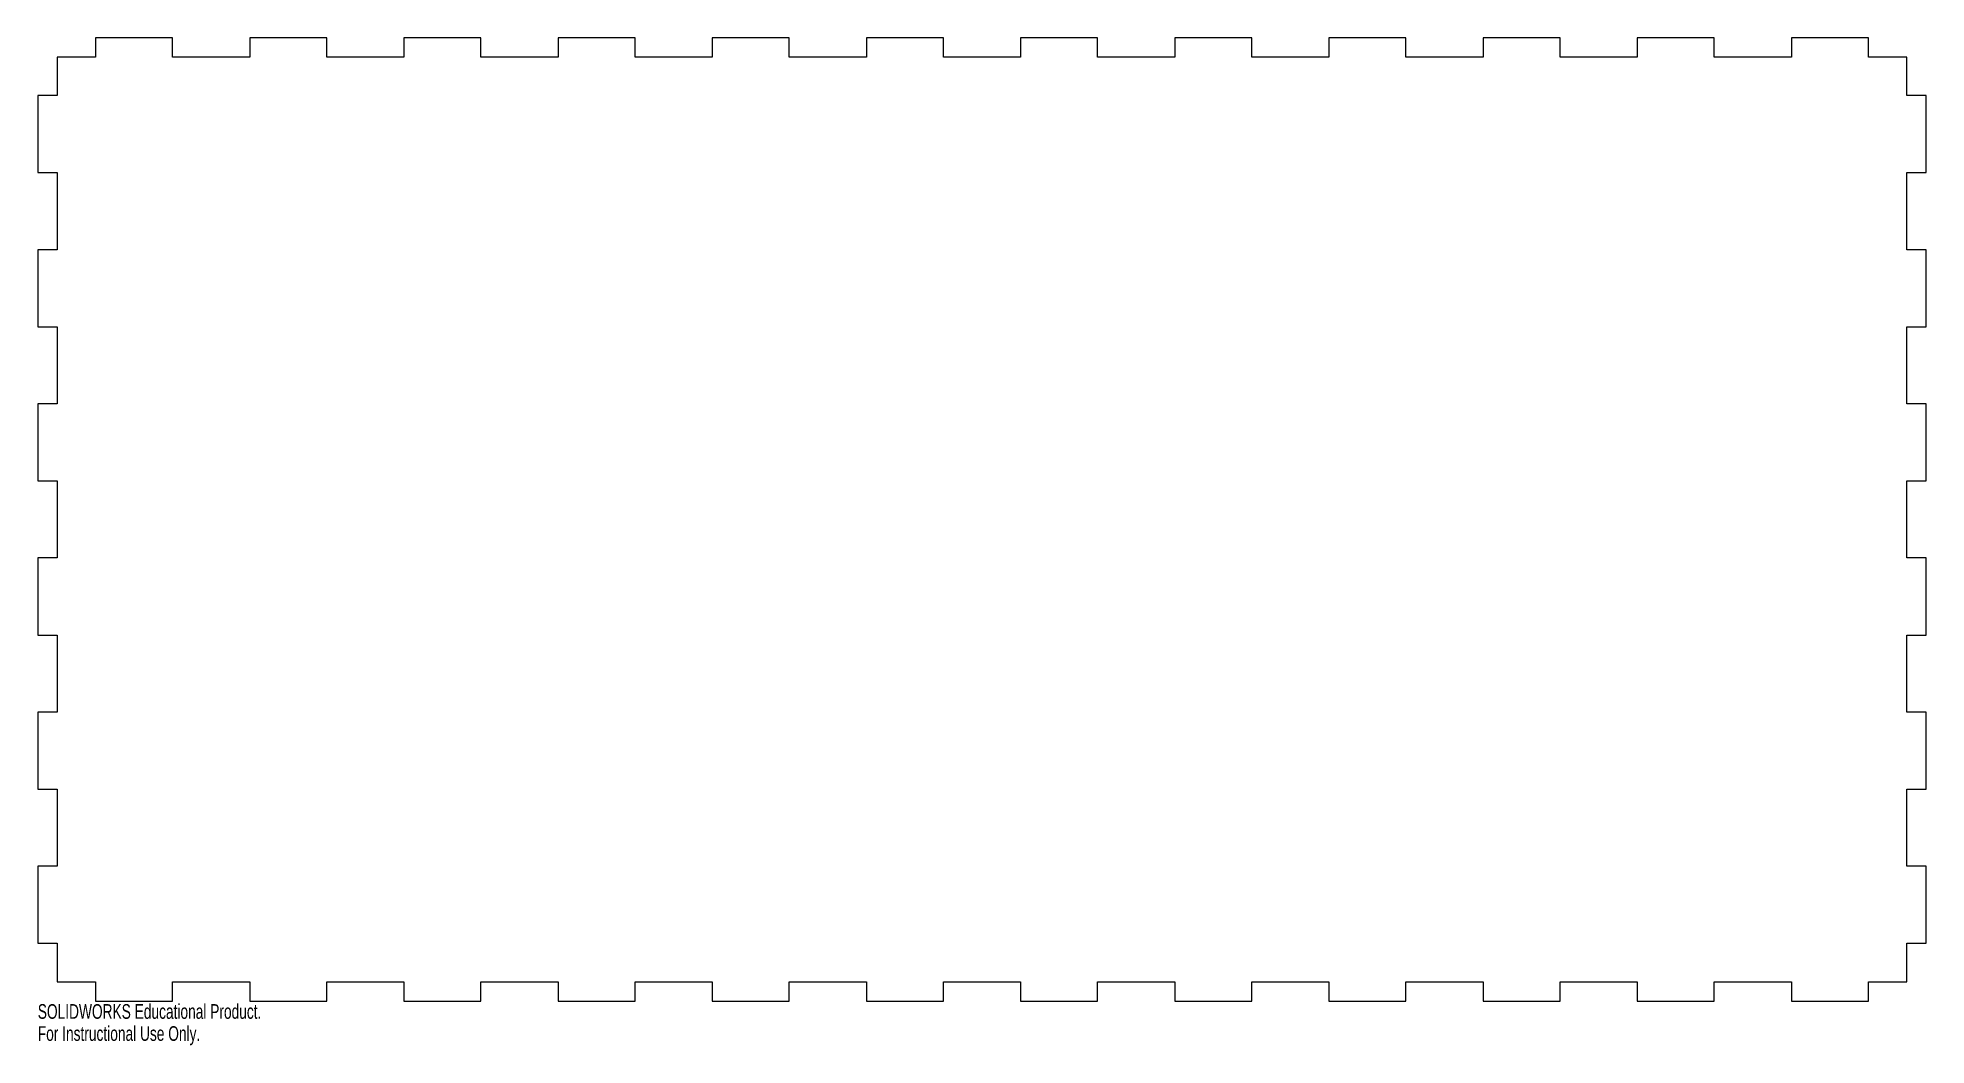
# Model space of a CAD drawing. Header units: inches. Extents: x -12.2 to 12.2, y -6.8 to 6.2.
import ezdxf

# ---------------------------------------------------------------- set-up
doc = ezdxf.new("R2010")
doc.units = ezdxf.units.IN
doc.header["$MEASUREMENT"] = 0
doc.styles.add('SLDTEXTSTYLE0', font='TXT', dxfattribs={"width": 0.7})

msp = doc.modelspace()

# ---------------------------------------------------------------- linework, layer by layer
at = {"color": 7, "linetype": 'Continuous', "lineweight": 25}
for p, q in [((-10.5, 6.25), (-11.5, 6.25)), ((-11.5, 6.25), (-11.5, 6)), ((-10.5, 6), (-10.5, 6.25)), ((-8.5, 6.25), (-9.5, 6.25)), ((-9.5, 6.25), (-9.5, 6)), ((-8.5, 6), (-8.5, 6.25)), ((-6.5, 6.25), (-7.5, 6.25)), ((-7.5, 6.25), (-7.5, 6)), ((-6.5, 6), (-6.5, 6.25)), ((-4.5, 6.25), (-5.5, 6.25)), ((-5.5, 6.25), (-5.5, 6)), ((-4.5, 6), (-4.5, 6.25)), ((-2.5, 6.25), (-3.5, 6.25)), ((-3.5, 6.25), (-3.5, 6)), ((-2.5, 6), (-2.5, 6.25)), ((-0.5, 6.25), (-1.5, 6.25)), ((-1.5, 6.25), (-1.5, 6)), ((-0.5, 6), (-0.5, 6.25)), ((1.5, 6.25), (0.5, 6.25)), ((0.5, 6.25), (0.5, 6)), ((1.5, 6), (1.5, 6.25)), ((3.5, 6.25), (2.5, 6.25)), ((2.5, 6.25), (2.5, 6)), ((3.5, 6), (3.5, 6.25)), ((5.5, 6.25), (4.5, 6.25)), ((4.5, 6.25), (4.5, 6)), ((5.5, 6), (5.5, 6.25)), ((7.5, 6.25), (6.5, 6.25)), ((6.5, 6.25), (6.5, 6)), ((7.5, 6), (7.5, 6.25)), ((9.5, 6.25), (8.5, 6.25)), ((8.5, 6.25), (8.5, 6)), ((9.5, 6), (9.5, 6.25)), ((11.5, 6.25), (10.5, 6.25)), ((10.5, 6.25), (10.5, 6)), ((11.5, 6), (11.5, 6.25)), ((-11.5, 6), (-12, 6)), ((-12, 6), (-12, 5.5)), ((-9.5, 6), (-10.5, 6)), ((-7.5, 6), (-8.5, 6)), ((-5.5, 6), (-6.5, 6)), ((-3.5, 6), (-4.5, 6)), ((-1.5, 6), (-2.5, 6)), ((0.5, 6), (-0.5, 6)), ((2.5, 6), (1.5, 6)), ((4.5, 6), (3.5, 6)), ((6.5, 6), (5.5, 6)), ((8.5, 6), (7.5, 6)), ((10.5, 6), (9.5, 6)), ((12, 6), (11.5, 6)), ((12, 5.5), (12, 6)), ((-12, 5.5), (-12.25, 5.5)), ((-12.25, 5.5), (-12.25, 4.5)), ((12.25, 5.5), (12, 5.5)), ((12.25, 4.5), (12.25, 5.5)), ((-12.25, 4.5), (-12, 4.5)), ((-12, 4.5), (-12, 3.5)), ((12, 3.5), (12, 4.5)), ((12, 4.5), (12.25, 4.5)), ((-12, 3.5), (-12.25, 3.5)), ((-12.25, 3.5), (-12.25, 2.5)), ((12.25, 3.5), (12, 3.5)), ((12.25, 2.5), (12.25, 3.5)), ((-12.25, 2.5), (-12, 2.5)), ((-12, 2.5), (-12, 1.5)), ((12, 1.5), (12, 2.5)), ((12, 2.5), (12.25, 2.5)), ((-12, 1.5), (-12.25, 1.5)), ((-12.25, 1.5), (-12.25, 0.5)), ((12.25, 1.5), (12, 1.5)), ((12.25, 0.5), (12.25, 1.5)), ((-12.25, 0.5), (-12, 0.5)), ((-12, 0.5), (-12, -0.5)), ((12, -0.5), (12, 0.5)), ((12, 0.5), (12.25, 0.5)), ((-12, -0.5), (-12.25, -0.5)), ((-12.25, -0.5), (-12.25, -1.5)), ((12.25, -0.5), (12, -0.5)), ((12.25, -1.5), (12.25, -0.5)), ((-12.25, -1.5), (-12, -1.5)), ((-12, -1.5), (-12, -2.5)), ((12, -2.5), (12, -1.5)), ((12, -1.5), (12.25, -1.5)), ((-12, -2.5), (-12.25, -2.5)), ((-12.25, -2.5), (-12.25, -3.5)), ((12.25, -2.5), (12, -2.5)), ((12.25, -3.5), (12.25, -2.5)), ((-12.25, -3.5), (-12, -3.5)), ((-12, -3.5), (-12, -4.5)), ((12, -4.5), (12, -3.5)), ((12, -3.5), (12.25, -3.5)), ((-12, -4.5), (-12.25, -4.5)), ((-12.25, -4.5), (-12.25, -5.5)), ((12.25, -4.5), (12, -4.5)), ((12.25, -5.5), (12.25, -4.5)), ((-12.25, -5.5), (-12, -5.5)), ((-12, -5.5), (-12, -6)), ((12, -6), (12, -5.5)), ((12, -5.5), (12.25, -5.5)), ((-12, -6), (-11.5, -6)), ((-11.5, -6), (-11.5, -6.25)), ((-10.5, -6.25), (-10.5, -6)), ((-10.5, -6), (-9.5, -6)), ((-9.5, -6), (-9.5, -6.25)), ((-8.5, -6.25), (-8.5, -6)), ((-8.5, -6), (-7.5, -6)), ((-7.5, -6), (-7.5, -6.25)), ((-6.5, -6.25), (-6.5, -6)), ((-6.5, -6), (-5.5, -6)), ((-5.5, -6), (-5.5, -6.25)), ((-4.5, -6.25), (-4.5, -6)), ((-4.5, -6), (-3.5, -6)), ((-3.5, -6), (-3.5, -6.25)), ((-2.5, -6.25), (-2.5, -6)), ((-2.5, -6), (-1.5, -6)), ((-1.5, -6), (-1.5, -6.25)), ((-0.5, -6.25), (-0.5, -6)), ((-0.5, -6), (0.5, -6)), ((0.5, -6), (0.5, -6.25)), ((1.5, -6.25), (1.5, -6)), ((1.5, -6), (2.5, -6)), ((2.5, -6), (2.5, -6.25)), ((3.5, -6.25), (3.5, -6)), ((3.5, -6), (4.5, -6)), ((4.5, -6), (4.5, -6.25)), ((5.5, -6.25), (5.5, -6)), ((5.5, -6), (6.5, -6)), ((6.5, -6), (6.5, -6.25)), ((7.5, -6.25), (7.5, -6)), ((7.5, -6), (8.5, -6)), ((8.5, -6), (8.5, -6.25)), ((9.5, -6.25), (9.5, -6)), ((9.5, -6), (10.5, -6)), ((10.5, -6), (10.5, -6.25)), ((11.5, -6.25), (11.5, -6)), ((11.5, -6), (12, -6)), ((-11.5, -6.25), (-10.5, -6.25)), ((-9.5, -6.25), (-8.5, -6.25)), ((-7.5, -6.25), (-6.5, -6.25)), ((-5.5, -6.25), (-4.5, -6.25)), ((-3.5, -6.25), (-2.5, -6.25)), ((-1.5, -6.25), (-0.5, -6.25)), ((0.5, -6.25), (1.5, -6.25)), ((2.5, -6.25), (3.5, -6.25)), ((4.5, -6.25), (5.5, -6.25)), ((6.5, -6.25), (7.5, -6.25)), ((8.5, -6.25), (9.5, -6.25)), ((10.5, -6.25), (11.5, -6.25))]:
    msp.add_line(p, q, dxfattribs=at)

# ---------------------------------------------------------------- texts
at = {"color": 7, "linetype": 'Continuous', "char_height": 0.1903, "attachment_point": 1, "style": 'SLDTEXTSTYLE0'}
for s, insert in [('SOLIDWORKS Educational Product.', (-12.25, -6.29)), ('For Instructional Use Only.', (-12.25, -6.576))]:
    msp.add_mtext(s, dxfattribs=dict(at, insert=insert))

doc.saveas('drawing.dxf')
